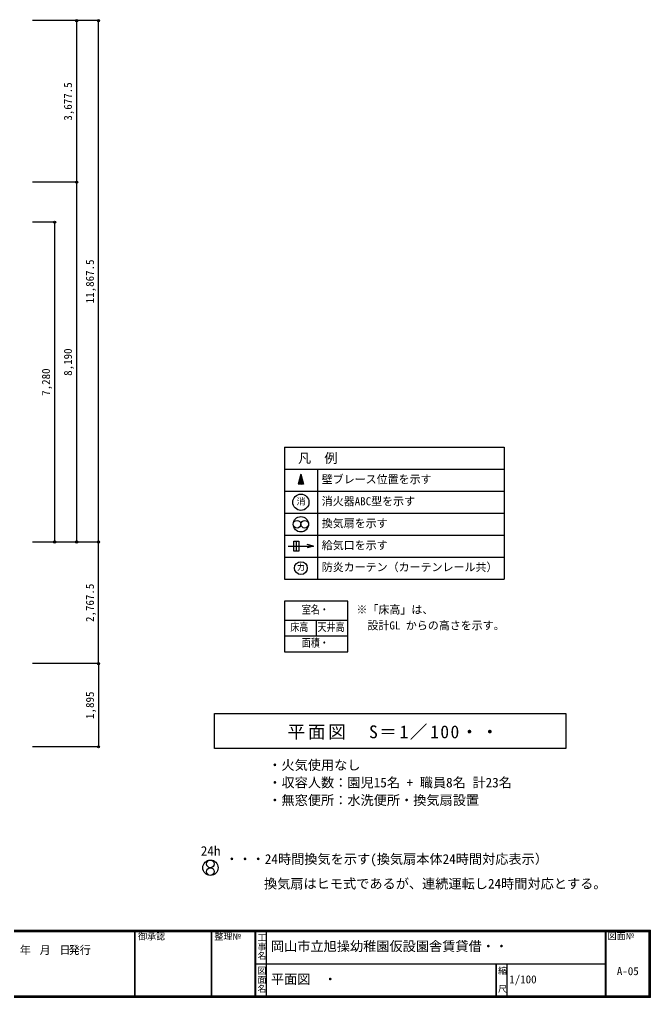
# Model space of a CAD drawing. Units: millimetres at full size, sheet at 1:100. Extents: x -40222 to 41440, y -29146 to 30741.
# Drawn here: x -14922 to -560, y 560 to 22820 of the extents above; entities that cross this region are included whole.
import ezdxf
from ezdxf.enums import TextEntityAlignment as Align

# ---------------------------------------------------------------- set-up
doc = ezdxf.new("R2010")
doc.units = ezdxf.units.MM
doc.header["$LTSCALE"] = 100
doc.header["$PDMODE"] = 32
doc.header["$PDSIZE"] = 50
for name, color, linetype in [('0-1', 3, 'Continuous'), ('1-0', 7, 'Continuous'), ('1-8', 7, 'Continuous'), ('1-9', 7, 'Continuous'), ('1-A', 4, 'Continuous'), ('1-B', 7, 'Continuous')]:
    doc.layers.add(name, color=color, linetype=linetype)
doc.styles.add('@ＭＳ ゴシック', font='')
doc.styles.add('ＭＳ ゴシック', font='')
doc.styles.get('@ＭＳ ゴシック').set_extended_font_data('@MS Gothic')
doc.styles.get('ＭＳ ゴシック').set_extended_font_data('MS Gothic')

msp = doc.modelspace()

# ---------------------------------------------------------------- linework, layer by layer
at = {"layer": '0-1', "color": 7}
for p, q in [((-40040, 2090), (-560, 2090)), ((-40010, 2060), (-590, 2060)), ((-590, 590), (-590, 2060)), ((-560, 560), (-560, 2090)), ((-560, 560), (-40040, 560)), ((-590, 590), (-40010, 590))]:
    msp.add_line(p, q, dxfattribs=at)
at = {"layer": '0-1'}
for p, q in [((-40030, 2080), (-570, 2080)), ((-16495, 2070), (-12305, 2070)), ((-12305, 2070), (-12305, 580)), ((-12295, 2070), (-10555, 2070)), ((-12295, 2070), (-12295, 580)), ((-10555, 580), (-10555, 2070)), ((-10545, 580), (-10545, 2070)), ((-10545, 2070), (-9555, 2070)), ((-9555, 580), (-9555, 2070)), ((-9545, 580), (-9545, 2070)), ((-9545, 2070), (-1580, 2070)), ((-1580, 580), (-1580, 2070)), ((-1570, 580), (-1570, 2070)), ((-1570, 2070), (-580, 2070)), ((-580, 580), (-580, 2070)), ((-570, 570), (-570, 2080)), ((-9545, 1325), (-1580, 1325)), ((-4080, 1325), (-4080, 580)), ((-4070, 1325), (-4070, 580)), ((-570, 570), (-40030, 570)), ((-16495, 580), (-12305, 580)), ((-12295, 580), (-10555, 580)), ((-10545, 580), (-9555, 580)), ((-9545, 580), (-4080, 580)), ((-4070, 580), (-1580, 580)), ((-1570, 580), (-580, 580))]:
    msp.add_line(p, q, dxfattribs=at)
at = {"layer": '0-1', "color": 4}
for p, q in [((-9300, 590), (-9300, 2060)), ((-3825, 590), (-3825, 1325))]:
    msp.add_line(p, q, dxfattribs=at)
at = {"layer": '1-8'}
for p, q in [((-13123.4, 22794.8), (-14623.4, 22794.8)), ((-13623.4, 22794.8), (-14623.4, 22794.8)), ((-13623.4, 22794.8), (-13623.4, 19117.3)), ((-13123.4, 10927.3), (-13123.4, 22794.8)), ((-13623.4, 19117.3), (-14623.4, 19117.3)), ((-13623.4, 19117.3), (-13623.4, 10927.3)), ((-14123.4, 18207.3), (-14623.4, 18207.3)), ((-14123.4, 18207.3), (-14123.4, 10927.3)), ((-13123.4, 10927.3), (-14623.4, 10927.3)), ((-13623.4, 10927.3), (-14623.4, 10927.3)), ((-14123.4, 10927.3), (-14623.4, 10927.3)), ((-13123.4, 8159.8), (-13123.4, 10927.3)), ((-13123.4, 8159.8), (-14623.4, 8159.8)), ((-13123.4, 8159.8), (-14623.4, 8159.8)), ((-13123.4, 8159.8), (-13123.4, 6264.8)), ((-13123.4, 6264.8), (-14623.4, 6264.8))]:
    msp.add_line(p, q, dxfattribs=at)
at = {"layer": '1-8', "color": 2}
for p in [(-13623.4, 22794.8), (-13123.4, 22794.8), (-13623.4, 19117.3), (-14123.4, 18207.3), (-14123.4, 10927.3), (-13623.4, 10927.3), (-13123.4, 10927.3), (-13123.4, 8159.8), (-13123.4, 6264.8)]:
    msp.add_point(p, dxfattribs=at)
at = {"layer": '1-9'}
for p, q in [((-8892.4, 9582.6), (-8892.4, 8430.6)), ((-7452.4, 9582.6), (-8892.4, 9582.6)), ((-7452.4, 8430.6), (-7452.4, 9582.6)), ((-8892.4, 9150.6), (-7452.4, 9150.6)), ((-8172.4, 9150.6), (-8172.4, 8790.6)), ((-8892.4, 8790.6), (-7452.4, 8790.6)), ((-8892.4, 8430.6), (-7452.4, 8430.6))]:
    msp.add_line(p, q, dxfattribs=at)
msp.add_lwpolyline([(-10484.6, 7025), (-2484.6, 7025), (-2484.6, 6225), (-10484.6, 6225)], close=True, dxfattribs=at)
for centre, radius in [((-10576.4, 3513), 175), ((-10576.4, 3600.5), 87.5), ((-10576.4, 3425.5), 87.5)]:
    msp.add_circle(centre, radius, dxfattribs=at)
at = {"layer": '1-A', "color": 2}
msp.add_circle((-8517.4, 10332.6), 145.9, dxfattribs=at)
at = {"layer": '1-B'}
for p, q in [((-8892.4, 13082.6), (-8892.4, 10082.6)), ((-8892.4, 13082.6), (-3892.4, 13082.6)), ((-3892.4, 13082.6), (-3892.4, 10082.6)), ((-8892.4, 12582.6), (-3892.4, 12582.6)), ((-8142.4, 12582.6), (-8142.4, 10082.6)), ((-8892.4, 12082.6), (-3892.4, 12082.6)), ((-8892.4, 11582.6), (-3892.4, 11582.6)), ((-8892.4, 11082.6), (-3892.4, 11082.6)), ((-8620.3, 10718.4), (-8620.3, 10943.4)), ((-8807.8, 10830.9), (-8227.1, 10830.9)), ((-8227.1, 10830.9), (-8377.1, 10868.4)), ((-8227.1, 10830.9), (-8377.1, 10793.4)), ((-8892.4, 10582.6), (-3892.4, 10582.6)), ((-8892.4, 10082.6), (-3892.4, 10082.6))]:
    msp.add_line(p, q, dxfattribs=at)
at = {"layer": '1-B', "color": 3}
for p, q in [((-8517.4, 12471.3), (-8578.5, 12243.3)), ((-8517.4, 12471.3), (-8456.3, 12243.3)), ((-8456.3, 12243.3), (-8578.5, 12243.3))]:
    msp.add_line(p, q, dxfattribs=at)
at = {"layer": '1-B', "color": 4}
for p, q in [((-8519.4, 12464.1), (-8516.3, 12467.2)), ((-8577.6, 12246.8), (-8482.7, 12341.7)), ((-8573.7, 12261.3), (-8484.9, 12350.1)), ((-8570.5, 12243.3), (-8480.5, 12333.3)), ((-8569.8, 12275.8), (-8487.2, 12358.4)), ((-8566, 12290.2), (-8489.4, 12366.8)), ((-8562.1, 12304.7), (-8491.7, 12375.2)), ((-8559.8, 12243.3), (-8478.2, 12325)), ((-8558.2, 12319.2), (-8493.9, 12383.5)), ((-8554.3, 12333.7), (-8496.1, 12391.9)), ((-8550.4, 12348.2), (-8498.4, 12400.2)), ((-8549.2, 12243.3), (-8476, 12316.6)), ((-8546.5, 12362.7), (-8500.6, 12408.6)), ((-8542.7, 12377.2), (-8502.9, 12417)), ((-8538.8, 12391.7), (-8505.1, 12425.3)), ((-8538.6, 12243.3), (-8473.7, 12308.2)), ((-8534.9, 12406.2), (-8507.4, 12433.7)), ((-8531, 12420.6), (-8509.6, 12442.1)), ((-8528, 12243.3), (-8471.5, 12299.9)), ((-8527.1, 12435.1), (-8511.8, 12450.4)), ((-8523.3, 12449.6), (-8514.1, 12458.8)), ((-8517.4, 12243.3), (-8469.2, 12291.5)), ((-8506.8, 12243.3), (-8467, 12283.1)), ((-8496.2, 12243.3), (-8464.8, 12274.8)), ((-8485.6, 12243.3), (-8462.5, 12266.4)), ((-8475, 12243.3), (-8460.3, 12258)), ((-8464.4, 12243.3), (-8458, 12249.7))]:
    msp.add_line(p, q, dxfattribs=at)
at = {"layer": '1-B'}
msp.add_lwpolyline([(-8564, 10718.4), (-8676.5, 10718.4), (-8676.5, 10943.4), (-8564, 10943.4)], close=True, dxfattribs=at)
for centre, radius in [((-8517.4, 11832.6), 184.5), ((-8517.5, 11330.9), 175), ((-8604.9, 11330.9), 87.5), ((-8430, 11330.9), 87.5)]:
    msp.add_circle(centre, radius, dxfattribs=at)

# ---------------------------------------------------------------- texts
at = {"layer": '0-1', "color": 4, "style": 'ＭＳ ゴシック'}
for s, height, p in [('御承認', 146.6, (-12224, 1829.4)), ('整理№', 146.6, (-10486.4, 1830.4)), ('図面№', 146.6, (-1535.5, 1840.4)), ('年', 183.3, (-14914.1, 1491.7)), ('月', 183.3, (-14464.1, 1491.7)), ('日', 183.3, (-14014.1, 1491.7)), ('発行', 183.3, (-13801.6, 1491.7))]:
    msp.add_text(s, height=height, dxfattribs=at).set_placement(p, align=Align.BOTTOM_LEFT)
at = {"layer": '0-1', "color": 4, "style": '@ＭＳ ゴシック'}
for s, p in [('工事名', (-9525, 2025)), ('図面名', (-9525, 1275)), ('縮\u3000尺', (-4050, 1275))]:
    msp.add_text(s, height=146.6, rotation=270, dxfattribs=at).set_placement(p, align=Align.BOTTOM_LEFT)
at = {"layer": '0-1', "color": 7, "style": 'ＭＳ ゴシック'}
for s, height, p in [('岡山市立旭操幼稚園仮設園舎賃貸借・・', 219.9, (-9200, 1550)), ('A-05', 183.3, (-1325, 1012.5)), ('平面図\u3000・', 219.9, (-9200, 800)), ('1/100', 183.3, (-3775, 825))]:
    msp.add_text(s, height=height, dxfattribs=at).set_placement(p, align=Align.BOTTOM_LEFT)
at = {"layer": '1-0', "style": 'ＭＳ ゴシック'}
for s, p in [('※「床高」は、', (-7252.4, 9241.6)), ('\u3000設計GL からの高さを示す。', (-7252.4, 8881.6))]:
    msp.add_text(s, height=183.3, dxfattribs=at).set_placement(p, align=Align.BOTTOM_LEFT)
at = {"layer": '1-8', "color": 4, "style": 'ＭＳ ゴシック'}
for s, p in [('3,677.5', (-13673.4, 20518.5)), ('11,867.5', (-13173.4, 16361)), ('8,190', (-13673.4, 14709.8)), ('7,280', (-14173.4, 14254.8)), ('2,767.5', (-13173.4, 9106)), ('1,895', (-13173.4, 6899.8))]:
    msp.add_text(s, height=183.3, rotation=90, dxfattribs=at).set_placement(p, align=Align.BOTTOM_LEFT)
at = {"layer": '1-9', "style": 'ＭＳ ゴシック', "width": 0.8}
for s, p in [('室名・', (-8497.4, 9241.6)), ('床高', (-8757.4, 8845.6)), ('天井高', (-8137.4, 8845.6)), ('面積・', (-8497.4, 8485.6))]:
    msp.add_text(s, height=183.3, dxfattribs=at).set_placement(p, align=Align.BOTTOM_LEFT)
at = {"layer": '1-9', "style": 'ＭＳ ゴシック'}
for s, p in [('・火気使用なし', (-9259.6, 5675)), ('・収容人数：園児15名 + 職員8名 計23名', (-9259.6, 5275)), ('・無窓便所：水洗便所・換気扇設置', (-9259.6, 4875)), ('24h', (-10796.9, 3718.1)), ('・・・24時間換気を示す(換気扇本体24時間対応表示）', (-10238.8, 3534.7)), ('換気扇はヒモ式であるが、連続運転し24時間対応とする。', (-9357.7, 2973.7))]:
    msp.add_text(s, height=219.9, dxfattribs=at).set_placement(p, align=Align.BOTTOM_LEFT)
at = {"layer": '1-9', "insert": (-8822.1, 6425), "char_height": 293.3, "attachment_point": 7, "style": 'ＭＳ ゴシック'}
msp.add_mtext('\\T1.16;平面図\u3000S＝1／100・・', dxfattribs=at)
at = {"layer": '1-A', "color": 7, "style": 'ＭＳ ゴシック'}
for s, height, p in [('防炎カーテン（カーテンレール共）', 183.3, (-8042.4, 10207.6)), ('カ', 146.6, (-8617.4, 10232.6))]:
    msp.add_text(s, height=height, dxfattribs=at).set_placement(p, align=Align.BOTTOM_LEFT)
at = {"layer": '1-B', "style": 'ＭＳ ゴシック'}
for s, height, p in [('凡\u3000例', 219.9, (-8582.7, 12659.8)), ('壁ブレース位置を示す', 183.3, (-8042.4, 12207.6)), ('消', 146.6, (-8617.4, 11732.6)), ('消火器ABC型を示す', 183.3, (-8042.4, 11707.6)), ('換気扇を示す', 183.3, (-8042.5, 11205.9)), ('給気口を示す', 183.3, (-8042.5, 10705.9))]:
    msp.add_text(s, height=height, dxfattribs=at).set_placement(p, align=Align.BOTTOM_LEFT)

doc.saveas('drawing.dxf')
